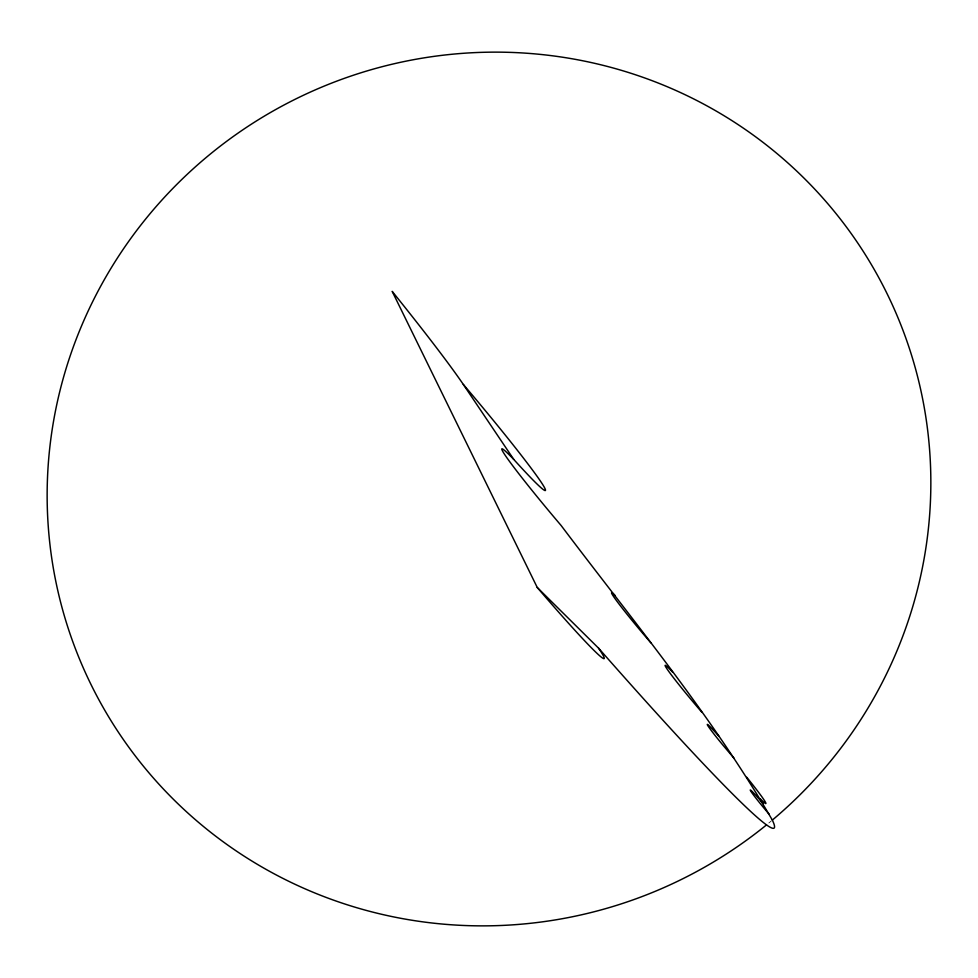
<?xml version="1.0" encoding="UTF-8"?>
<svg xmlns="http://www.w3.org/2000/svg" width="978" height="978" viewBox="0 0 978 978"><rect width="100%" height="100%" fill="white"/><g stroke="black" fill="none" stroke-linecap="round" stroke-linejoin="round"><path stroke-width="0.73" stroke-dasharray="4.89 3.67" d="M771.177 821.068A443.425 435.283 -26.1 0 1 768.842 822.987"/><path stroke-width="1.47" d="M463.303 384.427L513.743 459.416A116.296 5.44 50 0 0 540.687 481.469A116.296 5.44 50 0 0 463.303 384.427A228.95 10.721 50 0 0 392.178 291.371L537.252 587.485L598.524 648.121A448.352 20.99 50 0 0 772.327 820.09A443.425 435.283 -26.1 0 0 643.328 77.458A443.425 435.283 -26.1 0 0 52.861 565.394A443.425 435.283 -26.1 0 0 766.507 824.906M772.327 820.09C711.654 715.407 633.756 621.886 561.103 525.479A85.184 3.985 50 0 1 508.279 459.721A85.184 3.985 50 0 1 513.743 459.416M598.524 648.121A120.685 5.648 50 0 1 537.252 587.485M769.16 814.222A24.682 1.161 50 0 1 750.542 790.762A24.682 1.161 50 0 1 763.158 803.598M746.764 777.265A51.981 2.433 50 0 1 760.309 798.83M650.847 642.803A48.619 2.274 50 0 1 618.402 603.206A48.619 2.274 50 0 1 615.015 595.37M702.021 712.436A46.638 2.188 50 0 1 669.355 672.241A46.638 2.188 50 0 1 672.632 672.13M733.916 758.011A29.633 1.381 50 0 1 708.879 727.241A29.633 1.381 50 0 1 718.989 736.385"/></g></svg>
